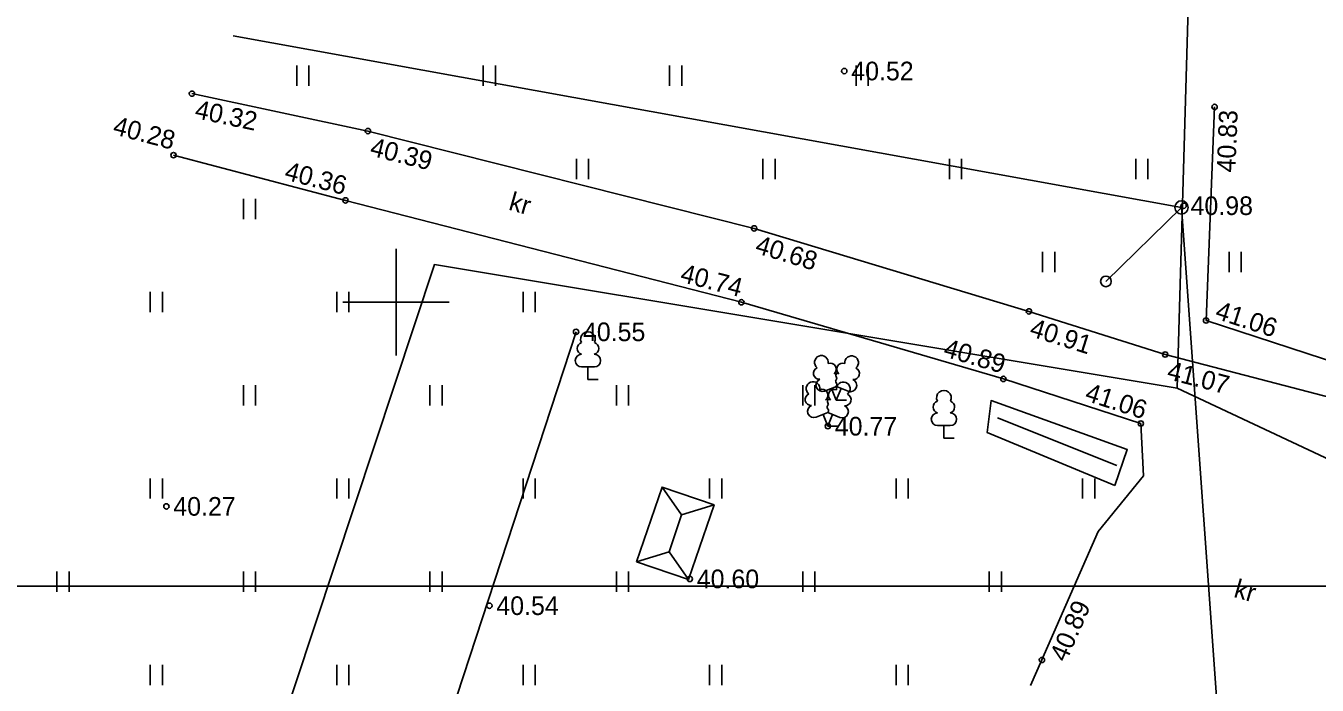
# Model space of a CAD drawing. Extents: x 627133 to 627587, y 6458748 to 6459130.
# Drawn here: x 627286.1 to 627334.58, y 6458935.61 to 6458960.37 of the extents above; entities that cross this region are included whole.
import ezdxf

# ---------------------------------------------------------------- set-up
doc = ezdxf.new("R2010")
doc.units = 0
for name, color, linetype in [('AED', 7, 'Continuous'), ('HALJASTUS', 7, 'Continuous'), ('KORGUS-EH2000', 7, 'Continuous'), ('MPOHULIIN', 7, 'Continuous'), ('PIIR', 7, 'Continuous'), ('POST', 7, 'Continuous'), ('PUU', 7, 'Continuous'), ('RAJATIS', 7, 'Continuous'), ('TEE', 7, 'Continuous'), ('VORK', 7, 'Continuous'), ('VORMISTUS', 7, 'Continuous')]:
    doc.layers.add(name, color=color, linetype=linetype)

msp = doc.modelspace()

# ---------------------------------------------------------------- linework, layer by layer
at = {"layer": 'AED'}
msp.add_lwpolyline([(627357.918, 6458941.425), (627338.573, 6458946.637), (627330.409, 6458949.309), (627330.729, 6458957.328)], dxfattribs=at)
at = {"layer": 'HALJASTUS'}
for p, q in [((627296.272, 6458958.881), (627296.272, 6458958.119)), ((627296.728, 6458958.881), (627296.728, 6458958.119)), ((627303.272, 6458958.881), (627303.272, 6458958.119)), ((627303.728, 6458958.881), (627303.728, 6458958.119)), ((627310.272, 6458958.881), (627310.272, 6458958.119)), ((627310.728, 6458958.881), (627310.728, 6458958.119)), ((627317.272, 6458958.881), (627317.272, 6458958.119)), ((627317.728, 6458958.881), (627317.728, 6458958.119)), ((627306.772, 6458955.381), (627306.772, 6458954.619)), ((627307.228, 6458955.381), (627307.228, 6458954.619)), ((627313.772, 6458955.381), (627313.772, 6458954.619)), ((627314.228, 6458955.381), (627314.228, 6458954.619)), ((627320.772, 6458955.381), (627320.772, 6458954.619)), ((627321.228, 6458955.381), (627321.228, 6458954.619)), ((627327.772, 6458955.381), (627327.772, 6458954.619)), ((627328.228, 6458955.381), (627328.228, 6458954.619)), ((627294.272, 6458953.881), (627294.272, 6458953.119)), ((627294.728, 6458953.881), (627294.728, 6458953.119)), ((627324.272, 6458951.881), (627324.272, 6458951.119)), ((627324.728, 6458951.881), (627324.728, 6458951.119)), ((627331.272, 6458951.881), (627331.272, 6458951.119)), ((627331.728, 6458951.881), (627331.728, 6458951.119)), ((627290.772, 6458950.381), (627290.772, 6458949.619)), ((627291.228, 6458950.381), (627291.228, 6458949.619)), ((627297.772, 6458950.381), (627297.772, 6458949.619)), ((627298.228, 6458950.381), (627298.228, 6458949.619)), ((627304.772, 6458950.381), (627304.772, 6458949.619)), ((627305.228, 6458950.381), (627305.228, 6458949.619)), ((627299.552, 6458926.851), (627306.757, 6458948.883)), ((627294.272, 6458946.881), (627294.272, 6458946.119)), ((627294.728, 6458946.881), (627294.728, 6458946.119)), ((627301.272, 6458946.881), (627301.272, 6458946.119)), ((627301.728, 6458946.881), (627301.728, 6458946.119)), ((627308.272, 6458946.881), (627308.272, 6458946.119)), ((627308.728, 6458946.881), (627308.728, 6458946.119)), ((627315.272, 6458946.881), (627315.272, 6458946.119)), ((627315.728, 6458946.881), (627315.728, 6458946.119)), ((627322.573, 6458945.655), (627327.061, 6458943.867)), ((627290.772, 6458943.381), (627290.772, 6458942.619)), ((627291.228, 6458943.381), (627291.228, 6458942.619)), ((627297.772, 6458943.381), (627297.772, 6458942.619)), ((627298.228, 6458943.381), (627298.228, 6458942.619)), ((627304.772, 6458943.381), (627304.772, 6458942.619)), ((627305.228, 6458943.381), (627305.228, 6458942.619)), ((627311.772, 6458943.381), (627311.772, 6458942.619)), ((627312.228, 6458943.381), (627312.228, 6458942.619)), ((627318.772, 6458943.381), (627318.772, 6458942.619)), ((627319.228, 6458943.381), (627319.228, 6458942.619)), ((627325.772, 6458943.381), (627325.772, 6458942.619)), ((627326.228, 6458943.381), (627326.228, 6458942.619)), ((627287.272, 6458939.881), (627287.272, 6458939.119)), ((627287.728, 6458939.881), (627287.728, 6458939.119)), ((627294.272, 6458939.881), (627294.272, 6458939.119)), ((627294.728, 6458939.881), (627294.728, 6458939.119)), ((627301.272, 6458939.881), (627301.272, 6458939.119)), ((627301.728, 6458939.881), (627301.728, 6458939.119)), ((627308.272, 6458939.881), (627308.272, 6458939.119)), ((627308.728, 6458939.881), (627308.728, 6458939.119)), ((627315.272, 6458939.881), (627315.272, 6458939.119)), ((627315.728, 6458939.881), (627315.728, 6458939.119)), ((627322.272, 6458939.881), (627322.272, 6458939.119)), ((627322.728, 6458939.881), (627322.728, 6458939.119)), ((627290.772, 6458936.381), (627290.772, 6458935.619)), ((627291.228, 6458936.381), (627291.228, 6458935.619)), ((627297.772, 6458936.381), (627297.772, 6458935.619)), ((627298.228, 6458936.381), (627298.228, 6458935.619)), ((627304.772, 6458936.381), (627304.772, 6458935.619)), ((627305.228, 6458936.381), (627305.228, 6458935.619)), ((627311.772, 6458936.381), (627311.772, 6458935.619)), ((627312.228, 6458936.381), (627312.228, 6458935.619)), ((627318.772, 6458936.381), (627318.772, 6458935.619)), ((627319.228, 6458936.381), (627319.228, 6458935.619))]:
    msp.add_line(p, q, dxfattribs=at)
msp.add_lwpolyline([(627326.986, 6458943.109), (627327.449, 6458944.464), (627322.34, 6458946.304), (627322.192, 6458945.101), (627326.986, 6458943.109)], dxfattribs=at)
at = {"layer": 'KORGUS-EH2000'}
for centre in [(627316.829, 6458958.678), (627292.338, 6458957.827), (627330.729, 6458957.328), (627298.945, 6458956.424), (627291.645, 6458955.518), (627298.101, 6458953.819), (627329.567, 6458953.62), (627313.446, 6458952.769), (627312.965, 6458949.994), (627323.76, 6458949.651), (627330.409, 6458949.309), (627306.757, 6458948.883), (627328.873, 6458948.032), (627322.801, 6458947.114), (627316.211, 6458945.339), (627327.959, 6458945.439), (627291.378, 6458942.328), (627311.029, 6458939.605), (627303.505, 6458938.599), (627324.246, 6458936.559)]:
    msp.add_circle(centre, 0.1, dxfattribs=at)
at = {"layer": 'MPOHULIIN'}
msp.add_lwpolyline([(627345.868, 6458903.285), (627332.801, 6458907.166), (627329.487, 6458953.554), (627293.886, 6458959.993)], dxfattribs=at)
at = {"layer": 'PIIR'}
for points in [[(627174.38, 6458824.88), (627161.4, 6458827.92), (627133.37, 6458835.91), (627208.3, 6459129.86), (627334.44, 6459107.9), (627331.74, 6459030.26), (627329.33, 6458946.77)], [(627174.38, 6458824.88), (627161.4, 6458827.92), (627133.37, 6458835.91), (627208.3, 6459129.86), (627334.44, 6459107.9), (627331.74, 6459030.26), (627329.33, 6458946.77)], [(627329.33, 6458946.77), (627331.74, 6459030.26), (627426.5, 6459014), (627422.73, 6458970.87), (627498.55, 6458982.12)], [(627329.33, 6458946.77), (627331.74, 6459030.26), (627426.5, 6459014), (627422.73, 6458970.87), (627498.55, 6458982.12)]]:
    msp.add_lwpolyline(points, dxfattribs=at)
for points in [[(627183.5, 6459032.34), (627184.06, 6459034.59), (627208.3, 6459129.86), (627334.44, 6459107.9), (627331.74, 6459030.26), (627329.33, 6458946.77), (627301.44, 6458951.41), (627279.7, 6458885.82), (627206.39, 6458908.29), (627174.38, 6458824.88), (627161.4, 6458827.92), (627135.89, 6458835.31), (627133.37, 6458835.91), (627140.2, 6458862.56), (627170.9, 6458982.41)], [(627426.5, 6459014), (627422.73, 6458970.87), (627498.55, 6458982.12), (627506.59, 6458981.92), (627555.52, 6458985.11), (627573.88, 6458987.44), (627571.98, 6458981.03), (627566.95, 6458964.38), (627506.79, 6458963.08), (627506.83, 6458921.33), (627436.43, 6458920.1), (627432.98, 6458903.7), (627334.72, 6458919.75), (627339.19, 6458942.13), (627329.33, 6458946.77), (627331.74, 6459030.26)], [(627174.38, 6458824.88), (627206.39, 6458908.29), (627279.7, 6458885.82), (627301.44, 6458951.41), (627329.33, 6458946.77), (627339.19, 6458942.13), (627334.72, 6458919.75), (627323.8, 6458877.72), (627318.8, 6458877.13), (627302.69, 6458795.02)], [(627174.38, 6458824.88), (627206.39, 6458908.29), (627279.7, 6458885.82), (627301.44, 6458951.41), (627329.33, 6458946.77), (627339.19, 6458942.13), (627334.72, 6458919.75), (627323.8, 6458877.72), (627318.8, 6458877.13), (627302.69, 6458795.02)], [(627279.7, 6458885.82), (627301.44, 6458951.41), (627329.33, 6458946.77), (627339.19, 6458942.13), (627334.72, 6458919.75), (627323.8, 6458877.72), (627318.8, 6458877.13), (627302.69, 6458795.02), (627174.38, 6458824.88), (627206.39, 6458908.29)]]:
    msp.add_lwpolyline(points, close=True, dxfattribs=at)
at = {"layer": 'POST'}
msp.add_lwpolyline([(627329.487, 6458953.554), (627326.649, 6458950.779)], dxfattribs=at)
for centre, radius in [((627329.487, 6458953.554), 0.25), ((627329.487, 6458953.554), 0.0234), ((627326.649, 6458950.779), 0.2)]:
    msp.add_circle(centre, radius, dxfattribs=at)
at = {"layer": 'PUU'}
for p, q in [((627307.445, 6458947.563), (627306.965, 6458947.563)), ((627307.205, 6458947.088), (627307.205, 6458947.563)), ((627307.585, 6458947.088), (627307.205, 6458947.088)), ((627316.086, 6458946.656), (627316.531, 6458946.831)), ((627316.526, 6458946.321), (627316.351, 6458946.761)), ((627316.526, 6458946.321), (627316.706, 6458946.761)), ((627316.531, 6458946.831), (627316.971, 6458946.651)), ((627316.906, 6458946.321), (627316.526, 6458946.321)), ((627315.771, 6458945.674), (627316.216, 6458945.849)), ((627316.211, 6458945.339), (627316.036, 6458945.779)), ((627316.211, 6458945.339), (627316.391, 6458945.779)), ((627316.216, 6458945.849), (627316.656, 6458945.669)), ((627316.591, 6458945.339), (627316.211, 6458945.339)), ((627320.807, 6458945.363), (627320.327, 6458945.363)), ((627320.567, 6458944.888), (627320.567, 6458945.363)), ((627320.947, 6458944.888), (627320.567, 6458944.888))]:
    msp.add_line(p, q, dxfattribs=at)
for points in [[(627316.531, 6458947.326), (627316.511, 6458947.251), (627316.511, 6458947.231), (627316.521, 6458947.201), (627316.541, 6458947.166), (627316.546, 6458947.146), (627316.531, 6458947.111), (627316.506, 6458947.061), (627316.501, 6458947.036), (627316.506, 6458947.021), (627316.516, 6458946.991), (627316.551, 6458946.931), (627316.556, 6458946.911), (627316.551, 6458946.891), (627316.536, 6458946.856), (627316.531, 6458946.831)], [(627316.216, 6458946.344), (627316.196, 6458946.269), (627316.196, 6458946.249), (627316.206, 6458946.219), (627316.226, 6458946.184), (627316.231, 6458946.164), (627316.216, 6458946.129), (627316.191, 6458946.079), (627316.186, 6458946.054), (627316.191, 6458946.039), (627316.201, 6458946.009), (627316.236, 6458945.949), (627316.241, 6458945.929), (627316.236, 6458945.909), (627316.221, 6458945.874), (627316.216, 6458945.849)]]:
    msp.add_lwpolyline(points, dxfattribs=at)
for centre, radius, start, end in [((627307.205, 6458948.608), 0.277, 332.5799, 207.4201), ((627307.035, 6458948.261), 0.233, 109.0217, 253.1415), ((627307.375, 6458948.261), 0.233, 286.8508, 70.9859), ((627306.967, 6458947.801), 0.238, 90.0016, 269.3953), ((627307.442, 6458947.801), 0.238, 270.6047, 89.9984), ((627315.968, 6458947.735), 0.256, 111.5027, 232.5173), ((627315.968, 6458947.735), 0.256, 350.4856, 111.5002), ((627316.303, 6458947.485), 0.224, 308.5041, 111.5725), ((627316.766, 6458947.48), 0.225, 67.7016, 230.5126), ((627317.104, 6458947.726), 0.256, 67.6168, 188.6314), ((627317.104, 6458947.726), 0.256, 306.5997, 67.6143), ((627315.895, 6458947.324), 0.224, 111.4304, 274.4987), ((627316.53, 6458947.088), 0.237, 66.7655, 111.5015), ((627317.172, 6458947.314), 0.224, 264.6183, 67.6866), ((627315.654, 6458946.753), 0.256, 111.5027, 232.5173), ((627315.654, 6458946.753), 0.256, 350.4856, 111.5002), ((627315.999, 6458946.879), 0.237, 111.5014, 291.5004), ((627315.989, 6458946.502), 0.224, 308.5041, 111.5725), ((627316.452, 6458946.498), 0.225, 67.7016, 230.5126), ((627316.79, 6458946.744), 0.256, 67.6168, 188.6314), ((627316.79, 6458946.744), 0.256, 306.5997, 67.6143), ((627317.06, 6458946.871), 0.237, 247.6166, 67.6155), ((627320.567, 6458946.408), 0.277, 332.5799, 207.4201), ((627315.58, 6458946.341), 0.224, 111.4304, 274.4987), ((627316.215, 6458946.106), 0.237, 66.7655, 111.5015), ((627316.858, 6458946.332), 0.224, 264.6183, 67.6866), ((627320.397, 6458946.061), 0.233, 109.0217, 253.1415), ((627320.737, 6458946.061), 0.233, 286.8508, 70.9859), ((627315.685, 6458945.897), 0.237, 111.5014, 291.5004), ((627316.746, 6458945.889), 0.237, 247.6166, 67.6155), ((627320.33, 6458945.601), 0.238, 90.0016, 269.3953), ((627320.804, 6458945.601), 0.238, 270.6047, 89.9984)]:
    msp.add_arc(centre, radius, start, end, dxfattribs=at)
at = {"layer": 'RAJATIS'}
msp.add_line((627310.722, 6458942.01), (627310.249, 6458940.625), dxfattribs=at)
msp.add_lwpolyline([(627309.032, 6458940.248), (627309.99, 6458943.052), (627311.942, 6458942.385), (627310.985, 6458939.581)], close=True, dxfattribs=at)
for points in [[(627309.99, 6458943.052), (627310.722, 6458942.01), (627311.942, 6458942.385)], [(627309.032, 6458940.248), (627310.249, 6458940.625), (627310.985, 6458939.581)]]:
    msp.add_lwpolyline(points, dxfattribs=at)
at = {"layer": 'TEE'}
for points in [[(627356.453, 6458940.884), (627348.703, 6458942.738), (627339.298, 6458945.312), (627328.873, 6458948.032), (627323.76, 6458949.651), (627313.446, 6458952.769), (627298.945, 6458956.424), (627292.338, 6458957.827)], [(627323.821, 6458935.607), (627324.246, 6458936.559), (627326.363, 6458941.39), (627328.059, 6458943.48), (627327.959, 6458945.439), (627322.801, 6458947.114), (627312.965, 6458949.994), (627298.101, 6458953.819), (627291.645, 6458955.518)]]:
    msp.add_lwpolyline(points, dxfattribs=at)
at = {"layer": 'VORK'}
for p, q in [((627300, 6458952), (627300, 6458948)), ((627298, 6458950), (627302, 6458950))]:
    msp.add_line(p, q, dxfattribs=at)
at = {"layer": 'VORMISTUS'}
msp.add_line((627335.912, 6458939.334), (627238.252, 6458939.334), dxfattribs=at)

# ---------------------------------------------------------------- texts
at = {"layer": 'KORGUS-EH2000'}
for s, p in [(' 40.52', (627316.829, 6458958.328)), (' 40.98', (627329.567, 6458953.27)), (' 40.55', (627306.757, 6458948.533)), (' 40.77', (627316.211, 6458944.989)), (' 40.27', (627291.378, 6458941.978)), (' 40.60', (627311.029, 6458939.255)), (' 40.54', (627303.505, 6458938.249))]:
    msp.add_text(s, height=0.7, dxfattribs=at).set_placement(p)
for s, rotation, p in [(' 40.32', 348.0205, (627292.156, 6458956.971)), (' 40.28', 345.2579, (627289.08, 6458956.381)), (' 40.83', 87.7092, (627331.495, 6458954.597)), (' 40.39', 345.8505, (627298.731, 6458955.576)), (' 40.36', 345.2579, (627295.523, 6458954.68)), (' 40.68', 343.1808, (627313.193, 6458951.931)), (' 40.74', 345.5681, (627310.379, 6458950.835)), (' 41.06', 341.8831, (627330.463, 6458949.475)), (' 40.91', 342.4329, (627323.496, 6458948.817)), (' 40.89', 343.6789, (627320.258, 6458948.044)), (' 41.07', 345.3734, (627328.652, 6458947.186)), (' 41.06', 342.0147, (627325.575, 6458946.397)), (' 40.89', 66.3385, (627325.047, 6458936.207))]:
    msp.add_text(s, height=0.7, rotation=rotation, dxfattribs=at).set_placement(p)
at = {"layer": 'TEE'}
for p in [(627304.193, 6458953.478), (627331.412, 6458938.935)]:
    msp.add_text('kr', height=0.7, rotation=343.9876, dxfattribs=at).set_placement(p)

doc.saveas('drawing.dxf')
